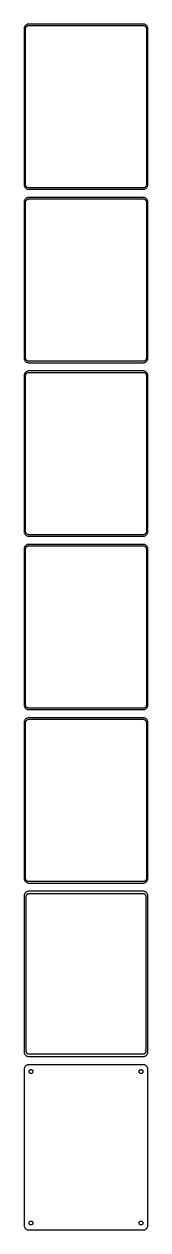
# Model space of a CAD drawing. Header units: metres. Extents: x -68 to 68, y 2745 to 5571.
# Drawn here: x -68 to 68, y 2745 to 4059 of the extents above; entities that cross this region are included whole.
import ezdxf

# ---------------------------------------------------------------- set-up
doc = ezdxf.new("R2010")
doc.units = ezdxf.units.M

msp = doc.modelspace()

# ---------------------------------------------------------------- linework, layer by layer
for p, q in [((-67.4606, 4054.63), (-67.5, 4054)), ((-67.5, 4054), (-67.5, 3884)), ((-67.3429, 4055.24), (-67.4606, 4054.63)), ((-67.1489, 4055.84), (-67.3429, 4055.24)), ((-66.8815, 4056.41), (-67.1489, 4055.84)), ((-66.5451, 4056.94), (-66.8815, 4056.41)), ((-66.1448, 4057.42), (-66.5451, 4056.94)), ((-65.6871, 4057.85), (-66.1448, 4057.42)), ((-66, 4053.5), (-65.9685, 4054)), ((-66, 3884.5), (-66, 4053.5)), ((-65.9685, 4054), (-65.8743, 4054.49)), ((-65.8743, 4054.49), (-65.7191, 4054.97)), ((-65.7191, 4054.97), (-65.5052, 4055.43)), ((-65.1791, 4058.22), (-65.6871, 4057.85)), ((-65.5052, 4055.43), (-65.2361, 4055.85)), ((-65.2361, 4055.85), (-64.9159, 4056.24)), ((-64.6289, 4058.52), (-65.1791, 4058.22)), ((-64.9159, 4056.24), (-64.5497, 4056.58)), ((-64.0451, 4058.76), (-64.6289, 4058.52)), ((-64.5497, 4056.58), (-64.1433, 4056.88)), ((-64.1433, 4056.88), (-63.7031, 4057.12)), ((-63.4369, 4058.91), (-64.0451, 4058.76)), ((-63.7031, 4057.12), (-63.2361, 4057.3)), ((-62.8139, 4058.99), (-63.4369, 4058.91)), ((-63.2361, 4057.3), (-62.7495, 4057.43)), ((62.8139, 4058.99), (-62.8139, 4058.99)), ((-62.7495, 4057.43), (-62.2512, 4057.49)), ((-62.2512, 4057.49), (62.2512, 4057.49)), ((62.2512, 4057.49), (62.7495, 4057.43)), ((62.7495, 4057.43), (63.2361, 4057.3)), ((63.4369, 4058.91), (62.8139, 4058.99)), ((63.2361, 4057.3), (63.7031, 4057.12)), ((64.0451, 4058.76), (63.4369, 4058.91)), ((63.7031, 4057.12), (64.1433, 4056.88)), ((64.6289, 4058.52), (64.0451, 4058.76)), ((64.1433, 4056.88), (64.5497, 4056.58)), ((64.5497, 4056.58), (64.9159, 4056.24)), ((65.1791, 4058.22), (64.6289, 4058.52)), ((64.9159, 4056.24), (65.2361, 4055.85)), ((65.6871, 4057.85), (65.1791, 4058.22)), ((65.2361, 4055.85), (65.5052, 4055.43)), ((65.5052, 4055.43), (65.7191, 4054.97)), ((66.1448, 4057.42), (65.6871, 4057.85)), ((65.7191, 4054.97), (65.8743, 4054.49)), ((65.8743, 4054.49), (65.9685, 4054)), ((65.9685, 4054), (66, 4053.5)), ((66, 4053.5), (66, 3884.5)), ((66.5451, 4056.94), (66.1448, 4057.42)), ((66.8815, 4056.41), (66.5451, 4056.94)), ((67.1489, 4055.84), (66.8815, 4056.41)), ((67.3429, 4055.24), (67.1489, 4055.84)), ((67.4606, 4054.63), (67.3429, 4055.24)), ((67.5, 4054), (67.4606, 4054.63)), ((67.5, 3884), (67.5, 4054)), ((-67.5, 3884), (-67.4606, 3883.37)), ((-67.4606, 3883.37), (-67.3429, 3882.76)), ((-67.3429, 3882.76), (-67.1489, 3882.16)), ((-67.1489, 3882.16), (-66.8815, 3881.59)), ((-66.8815, 3881.59), (-66.5451, 3881.06)), ((-66.5451, 3881.06), (-66.1448, 3880.58)), ((-66.1448, 3880.58), (-65.6871, 3880.15)), ((-65.9685, 3884), (-66, 3884.5)), ((-65.8743, 3883.51), (-65.9685, 3884)), ((-65.7191, 3883.03), (-65.8743, 3883.51)), ((-65.5052, 3882.57), (-65.7191, 3883.03)), ((-65.6871, 3880.15), (-65.1791, 3879.78)), ((-65.2361, 3882.15), (-65.5052, 3882.57)), ((-64.9159, 3881.76), (-65.2361, 3882.15)), ((-65.1791, 3879.78), (-64.6289, 3879.48)), ((-64.5497, 3881.42), (-64.9159, 3881.76)), ((-64.6289, 3879.48), (-64.0451, 3879.24)), ((-64.1433, 3881.12), (-64.5497, 3881.42)), ((-63.7031, 3880.88), (-64.1433, 3881.12)), ((-64.0451, 3879.24), (-63.4369, 3879.09)), ((-63.2361, 3880.7), (-63.7031, 3880.88)), ((-63.4369, 3879.09), (-62.8139, 3879.01)), ((-62.7495, 3880.57), (-63.2361, 3880.7)), ((-62.8139, 3879.01), (62.8139, 3879.01)), ((-62.2512, 3880.51), (-62.7495, 3880.57)), ((62.2512, 3880.51), (-62.2512, 3880.51)), ((62.7495, 3880.57), (62.2512, 3880.51)), ((63.2361, 3880.7), (62.7495, 3880.57)), ((62.8139, 3879.01), (63.4369, 3879.09)), ((63.7031, 3880.88), (63.2361, 3880.7)), ((63.4369, 3879.09), (64.0451, 3879.24)), ((64.1433, 3881.12), (63.7031, 3880.88)), ((64.0451, 3879.24), (64.6289, 3879.48)), ((64.5497, 3881.42), (64.1433, 3881.12)), ((64.9159, 3881.76), (64.5497, 3881.42)), ((64.6289, 3879.48), (65.1791, 3879.78)), ((65.2361, 3882.15), (64.9159, 3881.76)), ((65.1791, 3879.78), (65.6871, 3880.15)), ((65.5052, 3882.57), (65.2361, 3882.15)), ((65.7191, 3883.03), (65.5052, 3882.57)), ((65.6871, 3880.15), (66.1448, 3880.58)), ((65.8743, 3883.51), (65.7191, 3883.03)), ((65.9685, 3884), (65.8743, 3883.51)), ((66, 3884.5), (65.9685, 3884)), ((66.1448, 3880.58), (66.5451, 3881.06)), ((66.5451, 3881.06), (66.8815, 3881.59)), ((66.8815, 3881.59), (67.1489, 3882.16)), ((67.1489, 3882.16), (67.3429, 3882.76)), ((67.3429, 3882.76), (67.4606, 3883.37)), ((67.4606, 3883.37), (67.5, 3884)), ((-67.4606, 3865.63), (-67.5, 3865)), ((-67.5, 3865), (-67.5, 3695)), ((-67.3429, 3866.24), (-67.4606, 3865.63)), ((-67.1489, 3866.84), (-67.3429, 3866.24)), ((-66.8815, 3867.41), (-67.1489, 3866.84)), ((-66.5451, 3867.94), (-66.8815, 3867.41)), ((-66.1448, 3868.42), (-66.5451, 3867.94)), ((-65.6871, 3868.85), (-66.1448, 3868.42)), ((-66, 3864.5), (-65.9685, 3865)), ((-66, 3695.5), (-66, 3864.5)), ((-65.9685, 3865), (-65.8743, 3865.49)), ((-65.8743, 3865.49), (-65.7191, 3865.97)), ((-65.7191, 3865.97), (-65.5052, 3866.43)), ((-65.1791, 3869.22), (-65.6871, 3868.85)), ((-65.5052, 3866.43), (-65.2361, 3866.85)), ((-65.2361, 3866.85), (-64.9159, 3867.24)), ((-64.6289, 3869.52), (-65.1791, 3869.22)), ((-64.9159, 3867.24), (-64.5497, 3867.58)), ((-64.0451, 3869.76), (-64.6289, 3869.52)), ((-64.5497, 3867.58), (-64.1433, 3867.88)), ((-64.1433, 3867.88), (-63.7031, 3868.12)), ((-63.4369, 3869.91), (-64.0451, 3869.76)), ((-63.7031, 3868.12), (-63.2361, 3868.3)), ((-62.8139, 3869.99), (-63.4369, 3869.91)), ((-63.2361, 3868.3), (-62.7495, 3868.43)), ((62.8139, 3869.99), (-62.8139, 3869.99)), ((-62.7495, 3868.43), (-62.2512, 3868.49)), ((-62.2512, 3868.49), (62.2512, 3868.49)), ((62.2512, 3868.49), (62.7495, 3868.43)), ((62.7495, 3868.43), (63.2361, 3868.3)), ((63.4369, 3869.91), (62.8139, 3869.99)), ((63.2361, 3868.3), (63.7031, 3868.12)), ((64.0451, 3869.76), (63.4369, 3869.91)), ((63.7031, 3868.12), (64.1433, 3867.88)), ((64.6289, 3869.52), (64.0451, 3869.76)), ((64.1433, 3867.88), (64.5497, 3867.58)), ((64.5497, 3867.58), (64.9159, 3867.24)), ((65.1791, 3869.22), (64.6289, 3869.52)), ((64.9159, 3867.24), (65.2361, 3866.85)), ((65.6871, 3868.85), (65.1791, 3869.22)), ((65.2361, 3866.85), (65.5052, 3866.43)), ((65.5052, 3866.43), (65.7191, 3865.97)), ((66.1448, 3868.42), (65.6871, 3868.85)), ((65.7191, 3865.97), (65.8743, 3865.49)), ((65.8743, 3865.49), (65.9685, 3865)), ((65.9685, 3865), (66, 3864.5)), ((66, 3864.5), (66, 3695.5)), ((66.5451, 3867.94), (66.1448, 3868.42)), ((66.8815, 3867.41), (66.5451, 3867.94)), ((67.1489, 3866.84), (66.8815, 3867.41)), ((67.3429, 3866.24), (67.1489, 3866.84)), ((67.4606, 3865.63), (67.3429, 3866.24)), ((67.5, 3865), (67.4606, 3865.63)), ((67.5, 3695), (67.5, 3865)), ((-67.5, 3695), (-67.4606, 3694.37)), ((-67.4606, 3694.37), (-67.3429, 3693.76)), ((-67.3429, 3693.76), (-67.1489, 3693.16)), ((-67.1489, 3693.16), (-66.8815, 3692.59)), ((-66.8815, 3692.59), (-66.5451, 3692.06)), ((-65.9685, 3695), (-66, 3695.5)), ((-65.8743, 3694.51), (-65.9685, 3695)), ((-65.7191, 3694.03), (-65.8743, 3694.51)), ((-65.5052, 3693.57), (-65.7191, 3694.03)), ((-65.2361, 3693.15), (-65.5052, 3693.57)), ((-64.9159, 3692.76), (-65.2361, 3693.15)), ((-64.5497, 3692.42), (-64.9159, 3692.76)), ((-64.1433, 3692.12), (-64.5497, 3692.42)), ((64.5497, 3692.42), (64.1433, 3692.12)), ((64.9159, 3692.76), (64.5497, 3692.42)), ((65.2361, 3693.15), (64.9159, 3692.76)), ((65.5052, 3693.57), (65.2361, 3693.15)), ((65.7191, 3694.03), (65.5052, 3693.57)), ((65.8743, 3694.51), (65.7191, 3694.03)), ((65.9685, 3695), (65.8743, 3694.51)), ((66, 3695.5), (65.9685, 3695)), ((66.5451, 3692.06), (66.8815, 3692.59)), ((66.8815, 3692.59), (67.1489, 3693.16)), ((67.1489, 3693.16), (67.3429, 3693.76)), ((67.3429, 3693.76), (67.4606, 3694.37)), ((67.4606, 3694.37), (67.5, 3695)), ((-66.5451, 3692.06), (-66.1448, 3691.58)), ((-66.1448, 3679.42), (-66.5451, 3678.94)), ((-66.1448, 3691.58), (-65.6871, 3691.15)), ((-65.6871, 3679.85), (-66.1448, 3679.42)), ((-65.6871, 3691.15), (-65.1791, 3690.78)), ((-65.1791, 3680.22), (-65.6871, 3679.85)), ((-65.1791, 3690.78), (-64.6289, 3690.48)), ((-64.6289, 3680.52), (-65.1791, 3680.22)), ((-64.6289, 3690.48), (-64.0451, 3690.24)), ((-64.0451, 3680.76), (-64.6289, 3680.52)), ((-63.7031, 3691.88), (-64.1433, 3692.12)), ((-64.0451, 3690.24), (-63.4369, 3690.09)), ((-63.4369, 3680.91), (-64.0451, 3680.76)), ((-63.2361, 3691.7), (-63.7031, 3691.88)), ((-63.7031, 3679.12), (-63.2361, 3679.3)), ((-63.4369, 3690.09), (-62.8139, 3690.01)), ((-62.8139, 3680.99), (-63.4369, 3680.91)), ((-62.7495, 3691.57), (-63.2361, 3691.7)), ((-63.2361, 3679.3), (-62.7495, 3679.43)), ((-62.8139, 3690.01), (62.8139, 3690.01)), ((62.8139, 3680.99), (-62.8139, 3680.99)), ((-62.2512, 3691.51), (-62.7495, 3691.57)), ((-62.7495, 3679.43), (-62.2512, 3679.49)), ((62.2512, 3691.51), (-62.2512, 3691.51)), ((-62.2512, 3679.49), (62.2512, 3679.49)), ((62.7495, 3691.57), (62.2512, 3691.51)), ((62.2512, 3679.49), (62.7495, 3679.43)), ((63.2361, 3691.7), (62.7495, 3691.57)), ((62.7495, 3679.43), (63.2361, 3679.3)), ((62.8139, 3690.01), (63.4369, 3690.09)), ((63.4369, 3680.91), (62.8139, 3680.99)), ((63.7031, 3691.88), (63.2361, 3691.7)), ((63.2361, 3679.3), (63.7031, 3679.12)), ((63.4369, 3690.09), (64.0451, 3690.24)), ((64.0451, 3680.76), (63.4369, 3680.91)), ((64.1433, 3692.12), (63.7031, 3691.88)), ((64.0451, 3690.24), (64.6289, 3690.48)), ((64.6289, 3680.52), (64.0451, 3680.76)), ((64.6289, 3690.48), (65.1791, 3690.78)), ((65.1791, 3680.22), (64.6289, 3680.52)), ((65.1791, 3690.78), (65.6871, 3691.15)), ((65.6871, 3679.85), (65.1791, 3680.22)), ((65.6871, 3691.15), (66.1448, 3691.58)), ((66.1448, 3679.42), (65.6871, 3679.85)), ((66.1448, 3691.58), (66.5451, 3692.06)), ((66.5451, 3678.94), (66.1448, 3679.42)), ((-67.4606, 3676.63), (-67.5, 3676)), ((-67.5, 3676), (-67.5, 3506)), ((-67.3429, 3677.24), (-67.4606, 3676.63)), ((-67.1489, 3677.84), (-67.3429, 3677.24)), ((-66.8815, 3678.41), (-67.1489, 3677.84)), ((-66.5451, 3678.94), (-66.8815, 3678.41)), ((-66, 3675.5), (-65.9685, 3676)), ((-66, 3506.5), (-66, 3675.5)), ((-65.9685, 3676), (-65.8743, 3676.49)), ((-65.8743, 3676.49), (-65.7191, 3676.97)), ((-65.7191, 3676.97), (-65.5052, 3677.43)), ((-65.5052, 3677.43), (-65.2361, 3677.85)), ((-65.2361, 3677.85), (-64.9159, 3678.24)), ((-64.9159, 3678.24), (-64.5497, 3678.58)), ((-64.5497, 3678.58), (-64.1433, 3678.88)), ((-64.1433, 3678.88), (-63.7031, 3679.12)), ((63.7031, 3679.12), (64.1433, 3678.88)), ((64.1433, 3678.88), (64.5497, 3678.58)), ((64.5497, 3678.58), (64.9159, 3678.24)), ((64.9159, 3678.24), (65.2361, 3677.85)), ((65.2361, 3677.85), (65.5052, 3677.43)), ((65.5052, 3677.43), (65.7191, 3676.97)), ((65.7191, 3676.97), (65.8743, 3676.49)), ((65.8743, 3676.49), (65.9685, 3676)), ((65.9685, 3676), (66, 3675.5)), ((66, 3675.5), (66, 3506.5)), ((66.8815, 3678.41), (66.5451, 3678.94)), ((67.1489, 3677.84), (66.8815, 3678.41)), ((67.3429, 3677.24), (67.1489, 3677.84)), ((67.4606, 3676.63), (67.3429, 3677.24)), ((67.5, 3676), (67.4606, 3676.63)), ((67.5, 3506), (67.5, 3676)), ((-67.5, 3506), (-67.4606, 3505.37)), ((-67.4606, 3505.37), (-67.3429, 3504.76)), ((-67.3429, 3504.76), (-67.1489, 3504.16)), ((-67.1489, 3504.16), (-66.8815, 3503.59)), ((-66.8815, 3503.59), (-66.5451, 3503.06)), ((-66.5451, 3503.06), (-66.1448, 3502.58)), ((-66.1448, 3502.58), (-65.6871, 3502.15)), ((-65.9685, 3506), (-66, 3506.5)), ((-65.8743, 3505.51), (-65.9685, 3506)), ((-65.7191, 3505.03), (-65.8743, 3505.51)), ((-65.5052, 3504.57), (-65.7191, 3505.03)), ((-65.6871, 3502.15), (-65.1791, 3501.78)), ((-65.2361, 3504.15), (-65.5052, 3504.57)), ((-64.9159, 3503.76), (-65.2361, 3504.15)), ((-65.1791, 3501.78), (-64.6289, 3501.48)), ((-64.5497, 3503.42), (-64.9159, 3503.76)), ((-64.6289, 3501.48), (-64.0451, 3501.24)), ((-64.1433, 3503.12), (-64.5497, 3503.42)), ((-63.7031, 3502.88), (-64.1433, 3503.12)), ((-64.0451, 3501.24), (-63.4369, 3501.09)), ((-63.2361, 3502.7), (-63.7031, 3502.88)), ((-63.4369, 3501.09), (-62.8139, 3501.01)), ((-62.7495, 3502.57), (-63.2361, 3502.7)), ((-62.8139, 3501.01), (62.8139, 3501.01)), ((-62.2512, 3502.51), (-62.7495, 3502.57)), ((62.2512, 3502.51), (-62.2512, 3502.51)), ((62.7495, 3502.57), (62.2512, 3502.51)), ((63.2361, 3502.7), (62.7495, 3502.57)), ((62.8139, 3501.01), (63.4369, 3501.09)), ((63.7031, 3502.88), (63.2361, 3502.7)), ((63.4369, 3501.09), (64.0451, 3501.24)), ((64.1433, 3503.12), (63.7031, 3502.88)), ((64.0451, 3501.24), (64.6289, 3501.48)), ((64.5497, 3503.42), (64.1433, 3503.12)), ((64.9159, 3503.76), (64.5497, 3503.42)), ((64.6289, 3501.48), (65.1791, 3501.78)), ((65.2361, 3504.15), (64.9159, 3503.76)), ((65.1791, 3501.78), (65.6871, 3502.15)), ((65.5052, 3504.57), (65.2361, 3504.15)), ((65.7191, 3505.03), (65.5052, 3504.57)), ((65.6871, 3502.15), (66.1448, 3502.58)), ((65.8743, 3505.51), (65.7191, 3505.03)), ((65.9685, 3506), (65.8743, 3505.51)), ((66, 3506.5), (65.9685, 3506)), ((66.1448, 3502.58), (66.5451, 3503.06)), ((66.5451, 3503.06), (66.8815, 3503.59)), ((66.8815, 3503.59), (67.1489, 3504.16)), ((67.1489, 3504.16), (67.3429, 3504.76)), ((67.3429, 3504.76), (67.4606, 3505.37)), ((67.4606, 3505.37), (67.5, 3506)), ((-67.4606, 3487.63), (-67.5, 3487)), ((-67.5, 3487), (-67.5, 3317)), ((-67.3429, 3488.24), (-67.4606, 3487.63)), ((-67.1489, 3488.84), (-67.3429, 3488.24)), ((-66.8815, 3489.41), (-67.1489, 3488.84)), ((-66.5451, 3489.94), (-66.8815, 3489.41)), ((-66.1448, 3490.42), (-66.5451, 3489.94)), ((-65.6871, 3490.85), (-66.1448, 3490.42)), ((-66, 3486.5), (-65.9685, 3487)), ((-66, 3317.5), (-66, 3486.5)), ((-65.9685, 3487), (-65.8743, 3487.49)), ((-65.8743, 3487.49), (-65.7191, 3487.97)), ((-65.7191, 3487.97), (-65.5052, 3488.43)), ((-65.1791, 3491.22), (-65.6871, 3490.85)), ((-65.5052, 3488.43), (-65.2361, 3488.85)), ((-65.2361, 3488.85), (-64.9159, 3489.24)), ((-64.6289, 3491.52), (-65.1791, 3491.22)), ((-64.9159, 3489.24), (-64.5497, 3489.58)), ((-64.0451, 3491.76), (-64.6289, 3491.52)), ((-64.5497, 3489.58), (-64.1433, 3489.88)), ((-64.1433, 3489.88), (-63.7031, 3490.12)), ((-63.4369, 3491.91), (-64.0451, 3491.76)), ((-63.7031, 3490.12), (-63.2361, 3490.3)), ((-62.8139, 3491.99), (-63.4369, 3491.91)), ((-63.2361, 3490.3), (-62.7495, 3490.43)), ((62.8139, 3491.99), (-62.8139, 3491.99)), ((-62.7495, 3490.43), (-62.2512, 3490.49)), ((-62.2512, 3490.49), (62.2512, 3490.49)), ((62.2512, 3490.49), (62.7495, 3490.43)), ((62.7495, 3490.43), (63.2361, 3490.3)), ((63.4369, 3491.91), (62.8139, 3491.99)), ((63.2361, 3490.3), (63.7031, 3490.12)), ((64.0451, 3491.76), (63.4369, 3491.91)), ((63.7031, 3490.12), (64.1433, 3489.88)), ((64.6289, 3491.52), (64.0451, 3491.76)), ((64.1433, 3489.88), (64.5497, 3489.58)), ((64.5497, 3489.58), (64.9159, 3489.24)), ((65.1791, 3491.22), (64.6289, 3491.52)), ((64.9159, 3489.24), (65.2361, 3488.85)), ((65.6871, 3490.85), (65.1791, 3491.22)), ((65.2361, 3488.85), (65.5052, 3488.43)), ((65.5052, 3488.43), (65.7191, 3487.97)), ((66.1448, 3490.42), (65.6871, 3490.85)), ((65.7191, 3487.97), (65.8743, 3487.49)), ((65.8743, 3487.49), (65.9685, 3487)), ((65.9685, 3487), (66, 3486.5)), ((66, 3486.5), (66, 3317.5)), ((66.5451, 3489.94), (66.1448, 3490.42)), ((66.8815, 3489.41), (66.5451, 3489.94)), ((67.1489, 3488.84), (66.8815, 3489.41)), ((67.3429, 3488.24), (67.1489, 3488.84)), ((67.4606, 3487.63), (67.3429, 3488.24)), ((67.5, 3487), (67.4606, 3487.63)), ((67.5, 3317), (67.5, 3487)), ((-67.5, 3317), (-67.4606, 3316.37)), ((-67.4606, 3316.37), (-67.3429, 3315.76)), ((-67.3429, 3315.76), (-67.1489, 3315.16)), ((-67.1489, 3315.16), (-66.8815, 3314.59)), ((-66.8815, 3314.59), (-66.5451, 3314.06)), ((-66.5451, 3314.06), (-66.1448, 3313.58)), ((-66.1448, 3313.58), (-65.6871, 3313.15)), ((-65.9685, 3317), (-66, 3317.5)), ((-65.8743, 3316.51), (-65.9685, 3317)), ((-65.7191, 3316.03), (-65.8743, 3316.51)), ((-65.5052, 3315.57), (-65.7191, 3316.03)), ((-65.6871, 3313.15), (-65.1791, 3312.78)), ((-65.2361, 3315.15), (-65.5052, 3315.57)), ((-64.9159, 3314.76), (-65.2361, 3315.15)), ((-65.1791, 3312.78), (-64.6289, 3312.48)), ((-64.5497, 3314.42), (-64.9159, 3314.76)), ((-64.6289, 3312.48), (-64.0451, 3312.24)), ((-64.1433, 3314.12), (-64.5497, 3314.42)), ((-63.7031, 3313.88), (-64.1433, 3314.12)), ((-64.0451, 3312.24), (-63.4369, 3312.09)), ((-63.2361, 3313.7), (-63.7031, 3313.88)), ((-63.4369, 3312.09), (-62.8139, 3312.01)), ((-62.7495, 3313.57), (-63.2361, 3313.7)), ((-62.8139, 3312.01), (62.8139, 3312.01)), ((-62.2512, 3313.51), (-62.7495, 3313.57)), ((62.2512, 3313.51), (-62.2512, 3313.51)), ((62.7495, 3313.57), (62.2512, 3313.51)), ((63.2361, 3313.7), (62.7495, 3313.57)), ((62.8139, 3312.01), (63.4369, 3312.09)), ((63.7031, 3313.88), (63.2361, 3313.7)), ((63.4369, 3312.09), (64.0451, 3312.24)), ((64.1433, 3314.12), (63.7031, 3313.88)), ((64.0451, 3312.24), (64.6289, 3312.48)), ((64.5497, 3314.42), (64.1433, 3314.12)), ((64.9159, 3314.76), (64.5497, 3314.42)), ((64.6289, 3312.48), (65.1791, 3312.78)), ((65.2361, 3315.15), (64.9159, 3314.76)), ((65.1791, 3312.78), (65.6871, 3313.15)), ((65.5052, 3315.57), (65.2361, 3315.15)), ((65.7191, 3316.03), (65.5052, 3315.57)), ((65.6871, 3313.15), (66.1448, 3313.58)), ((65.8743, 3316.51), (65.7191, 3316.03)), ((65.9685, 3317), (65.8743, 3316.51)), ((66, 3317.5), (65.9685, 3317)), ((66.1448, 3313.58), (66.5451, 3314.06)), ((66.5451, 3314.06), (66.8815, 3314.59)), ((66.8815, 3314.59), (67.1489, 3315.16)), ((67.1489, 3315.16), (67.3429, 3315.76)), ((67.3429, 3315.76), (67.4606, 3316.37)), ((67.4606, 3316.37), (67.5, 3317)), ((-67.4606, 3298.63), (-67.5, 3298)), ((-67.3429, 3299.24), (-67.4606, 3298.63)), ((-67.1489, 3299.84), (-67.3429, 3299.24)), ((-66.8815, 3300.41), (-67.1489, 3299.84)), ((-66.5451, 3300.94), (-66.8815, 3300.41)), ((-66.1448, 3301.42), (-66.5451, 3300.94)), ((-65.6871, 3301.85), (-66.1448, 3301.42)), ((-65.9685, 3298), (-65.8743, 3298.49)), ((-65.8743, 3298.49), (-65.7191, 3298.97)), ((-65.7191, 3298.97), (-65.5052, 3299.43)), ((-65.1791, 3302.22), (-65.6871, 3301.85)), ((-65.5052, 3299.43), (-65.2361, 3299.85)), ((-65.2361, 3299.85), (-64.9159, 3300.24)), ((-64.6289, 3302.52), (-65.1791, 3302.22)), ((-64.9159, 3300.24), (-64.5497, 3300.58)), ((-64.0451, 3302.76), (-64.6289, 3302.52)), ((-64.5497, 3300.58), (-64.1433, 3300.88)), ((-64.1433, 3300.88), (-63.7031, 3301.12)), ((-63.4369, 3302.91), (-64.0451, 3302.76)), ((-63.7031, 3301.12), (-63.2361, 3301.3)), ((-62.8139, 3302.99), (-63.4369, 3302.91)), ((-63.2361, 3301.3), (-62.7495, 3301.43)), ((62.8139, 3302.99), (-62.8139, 3302.99)), ((-62.7495, 3301.43), (-62.2512, 3301.49)), ((-62.2512, 3301.49), (62.2512, 3301.49)), ((62.2512, 3301.49), (62.7495, 3301.43)), ((62.7495, 3301.43), (63.2361, 3301.3)), ((63.4369, 3302.91), (62.8139, 3302.99)), ((63.2361, 3301.3), (63.7031, 3301.12)), ((64.0451, 3302.76), (63.4369, 3302.91)), ((63.7031, 3301.12), (64.1433, 3300.88)), ((64.6289, 3302.52), (64.0451, 3302.76)), ((64.1433, 3300.88), (64.5497, 3300.58)), ((64.5497, 3300.58), (64.9159, 3300.24)), ((65.1791, 3302.22), (64.6289, 3302.52)), ((64.9159, 3300.24), (65.2361, 3299.85)), ((65.6871, 3301.85), (65.1791, 3302.22)), ((65.2361, 3299.85), (65.5052, 3299.43)), ((65.5052, 3299.43), (65.7191, 3298.97)), ((66.1448, 3301.42), (65.6871, 3301.85)), ((65.7191, 3298.97), (65.8743, 3298.49)), ((65.8743, 3298.49), (65.9685, 3298)), ((66.5451, 3300.94), (66.1448, 3301.42)), ((66.8815, 3300.41), (66.5451, 3300.94)), ((67.1489, 3299.84), (66.8815, 3300.41)), ((67.3429, 3299.24), (67.1489, 3299.84)), ((67.4606, 3298.63), (67.3429, 3299.24)), ((67.5, 3298), (67.4606, 3298.63)), ((-67.5, 3298), (-67.5, 3128)), ((-66, 3297.5), (-65.9685, 3298)), ((-66, 3128.5), (-66, 3297.5)), ((65.9685, 3298), (66, 3297.5)), ((66, 3297.5), (66, 3128.5)), ((67.5, 3128), (67.5, 3298)), ((-67.5, 3128), (-67.4606, 3127.37)), ((-67.4606, 3127.37), (-67.3429, 3126.76)), ((-65.9685, 3128), (-66, 3128.5)), ((-65.8743, 3127.51), (-65.9685, 3128)), ((-65.7191, 3127.03), (-65.8743, 3127.51)), ((65.8743, 3127.51), (65.7191, 3127.03)), ((65.9685, 3128), (65.8743, 3127.51)), ((66, 3128.5), (65.9685, 3128)), ((67.3429, 3126.76), (67.4606, 3127.37)), ((67.4606, 3127.37), (67.5, 3128)), ((-67.3429, 3126.76), (-67.1489, 3126.16)), ((-67.1489, 3126.16), (-66.8815, 3125.59)), ((-66.8815, 3125.59), (-66.5451, 3125.06)), ((-66.5451, 3125.06), (-66.1448, 3124.58)), ((-66.1448, 3124.58), (-65.6871, 3124.15)), ((-65.5052, 3126.57), (-65.7191, 3127.03)), ((-65.6871, 3124.15), (-65.1791, 3123.78)), ((-65.2361, 3126.15), (-65.5052, 3126.57)), ((-64.9159, 3125.76), (-65.2361, 3126.15)), ((-65.1791, 3123.78), (-64.6289, 3123.48)), ((-64.5497, 3125.42), (-64.9159, 3125.76)), ((-64.6289, 3123.48), (-64.0451, 3123.24)), ((-64.1433, 3125.12), (-64.5497, 3125.42)), ((-63.7031, 3124.88), (-64.1433, 3125.12)), ((-64.0451, 3123.24), (-63.4369, 3123.09)), ((-63.2361, 3124.7), (-63.7031, 3124.88)), ((-63.4369, 3123.09), (-62.8139, 3123.01)), ((-62.7495, 3124.57), (-63.2361, 3124.7)), ((-62.8139, 3123.01), (62.8139, 3123.01)), ((-62.2512, 3124.51), (-62.7495, 3124.57)), ((62.2512, 3124.51), (-62.2512, 3124.51)), ((62.7495, 3124.57), (62.2512, 3124.51)), ((63.2361, 3124.7), (62.7495, 3124.57)), ((62.8139, 3123.01), (63.4369, 3123.09)), ((63.7031, 3124.88), (63.2361, 3124.7)), ((63.4369, 3123.09), (64.0451, 3123.24)), ((64.1433, 3125.12), (63.7031, 3124.88)), ((64.0451, 3123.24), (64.6289, 3123.48)), ((64.5497, 3125.42), (64.1433, 3125.12)), ((64.9159, 3125.76), (64.5497, 3125.42)), ((64.6289, 3123.48), (65.1791, 3123.78)), ((65.2361, 3126.15), (64.9159, 3125.76)), ((65.1791, 3123.78), (65.6871, 3124.15)), ((65.5052, 3126.57), (65.2361, 3126.15)), ((65.7191, 3127.03), (65.5052, 3126.57)), ((65.6871, 3124.15), (66.1448, 3124.58)), ((66.1448, 3124.58), (66.5451, 3125.06)), ((66.5451, 3125.06), (66.8815, 3125.59)), ((66.8815, 3125.59), (67.1489, 3126.16)), ((67.1489, 3126.16), (67.3429, 3126.76)), ((-67.4606, 3109.63), (-67.5, 3109)), ((-67.5, 3109), (-67.5, 2939)), ((-67.3429, 3110.24), (-67.4606, 3109.63)), ((-67.1489, 3110.84), (-67.3429, 3110.24)), ((-66.8815, 3111.41), (-67.1489, 3110.84)), ((-66.5451, 3111.94), (-66.8815, 3111.41)), ((-66.1448, 3112.42), (-66.5451, 3111.94)), ((-65.6871, 3112.85), (-66.1448, 3112.42)), ((-65.1791, 3113.22), (-65.6871, 3112.85)), ((-64.6289, 3113.52), (-65.1791, 3113.22)), ((-65.1129, 3108.5), (-65.0884, 3108.89)), ((-65.1129, 2939.5), (-65.1129, 3108.5)), ((-65.0884, 3108.89), (-65.0151, 3109.27)), ((-65.0151, 3109.27), (-64.8943, 3109.65)), ((-64.8943, 3109.65), (-64.7279, 3110)), ((-64.7279, 3110), (-64.5184, 3110.33)), ((-64.0451, 3113.76), (-64.6289, 3113.52)), ((-64.5184, 3110.33), (-64.2692, 3110.63)), ((-64.2692, 3110.63), (-63.9842, 3110.9)), ((-63.4369, 3113.91), (-64.0451, 3113.76)), ((-63.9842, 3110.9), (-63.668, 3111.13)), ((-63.668, 3111.13), (-63.3254, 3111.32)), ((-62.8139, 3113.99), (-63.4369, 3113.91)), ((-63.3254, 3111.32), (-62.9619, 3111.46)), ((-62.9619, 3111.46), (-62.5833, 3111.56)), ((62.8139, 3113.99), (-62.8139, 3113.99)), ((-62.5833, 3111.56), (-62.1954, 3111.61)), ((-62.1954, 3111.61), (62.1954, 3111.61)), ((62.1954, 3111.61), (62.5833, 3111.56)), ((62.5833, 3111.56), (62.9619, 3111.46)), ((63.4369, 3113.91), (62.8139, 3113.99)), ((62.9619, 3111.46), (63.3254, 3111.32)), ((63.3254, 3111.32), (63.668, 3111.13)), ((64.0451, 3113.76), (63.4369, 3113.91)), ((63.668, 3111.13), (63.9842, 3110.9)), ((63.9842, 3110.9), (64.2692, 3110.63)), ((64.6289, 3113.52), (64.0451, 3113.76)), ((64.2692, 3110.63), (64.5184, 3110.33)), ((64.5184, 3110.33), (64.7279, 3110)), ((65.1791, 3113.22), (64.6289, 3113.52)), ((64.7279, 3110), (64.8943, 3109.65)), ((64.8943, 3109.65), (65.0151, 3109.27)), ((65.0151, 3109.27), (65.0884, 3108.89)), ((65.0884, 3108.89), (65.1129, 3108.5)), ((65.1129, 3108.5), (65.1129, 2939.5)), ((65.6871, 3112.85), (65.1791, 3113.22)), ((66.1448, 3112.42), (65.6871, 3112.85)), ((66.5451, 3111.94), (66.1448, 3112.42)), ((66.8815, 3111.41), (66.5451, 3111.94)), ((67.1489, 3110.84), (66.8815, 3111.41)), ((67.3429, 3110.24), (67.1489, 3110.84)), ((67.4606, 3109.63), (67.3429, 3110.24)), ((67.5, 3109), (67.4606, 3109.63)), ((67.5, 2939), (67.5, 3109)), ((-67.5, 2939), (-67.4606, 2938.37)), ((-67.4606, 2938.37), (-67.3429, 2937.76)), ((-67.3429, 2937.76), (-67.1489, 2937.16)), ((-67.1489, 2937.16), (-66.8815, 2936.59)), ((-66.8815, 2936.59), (-66.5451, 2936.06)), ((-66.5451, 2936.06), (-66.1448, 2935.58)), ((-66.1448, 2935.58), (-65.6871, 2935.15)), ((-65.6871, 2935.15), (-65.1791, 2934.78)), ((-65.1791, 2934.78), (-64.6289, 2934.48)), ((-65.0884, 2939.11), (-65.1129, 2939.5)), ((-65.0151, 2938.73), (-65.0884, 2939.11)), ((-64.8943, 2938.35), (-65.0151, 2938.73)), ((-64.7279, 2938), (-64.8943, 2938.35)), ((-64.5184, 2937.67), (-64.7279, 2938)), ((-64.6289, 2934.48), (-64.0451, 2934.24)), ((-64.2692, 2937.37), (-64.5184, 2937.67)), ((-63.9842, 2937.1), (-64.2692, 2937.37)), ((-64.0451, 2934.24), (-63.4369, 2934.09)), ((-63.668, 2936.87), (-63.9842, 2937.1)), ((-63.3254, 2936.68), (-63.668, 2936.87)), ((-63.4369, 2934.09), (-62.8139, 2934.01)), ((-62.9619, 2936.54), (-63.3254, 2936.68)), ((-62.5833, 2936.44), (-62.9619, 2936.54)), ((-62.8139, 2934.01), (62.8139, 2934.01)), ((-62.1954, 2936.39), (-62.5833, 2936.44)), ((62.1954, 2936.39), (-62.1954, 2936.39)), ((62.5833, 2936.44), (62.1954, 2936.39)), ((62.9619, 2936.54), (62.5833, 2936.44)), ((62.8139, 2934.01), (63.4369, 2934.09)), ((63.3254, 2936.68), (62.9619, 2936.54)), ((63.668, 2936.87), (63.3254, 2936.68)), ((63.4369, 2934.09), (64.0451, 2934.24)), ((63.9842, 2937.1), (63.668, 2936.87)), ((64.2692, 2937.37), (63.9842, 2937.1)), ((64.0451, 2934.24), (64.6289, 2934.48)), ((64.5184, 2937.67), (64.2692, 2937.37)), ((64.7279, 2938), (64.5184, 2937.67)), ((64.6289, 2934.48), (65.1791, 2934.78)), ((64.8943, 2938.35), (64.7279, 2938)), ((65.0151, 2938.73), (64.8943, 2938.35)), ((65.0884, 2939.11), (65.0151, 2938.73)), ((65.1129, 2939.5), (65.0884, 2939.11)), ((65.1791, 2934.78), (65.6871, 2935.15)), ((65.6871, 2935.15), (66.1448, 2935.58)), ((66.1448, 2935.58), (66.5451, 2936.06)), ((66.5451, 2936.06), (66.8815, 2936.59)), ((66.8815, 2936.59), (67.1489, 2937.16)), ((67.1489, 2937.16), (67.3429, 2937.76)), ((67.3429, 2937.76), (67.4606, 2938.37)), ((67.4606, 2938.37), (67.5, 2939)), ((-67.4606, 2920.63), (-67.5, 2920)), ((-67.5, 2920), (-67.5, 2750)), ((-67.3429, 2921.24), (-67.4606, 2920.63)), ((-67.1489, 2921.84), (-67.3429, 2921.24)), ((-66.8815, 2922.41), (-67.1489, 2921.84)), ((-66.5451, 2922.94), (-66.8815, 2922.41)), ((-66.1448, 2923.42), (-66.5451, 2922.94)), ((-65.6871, 2923.85), (-66.1448, 2923.42)), ((-65.1791, 2924.22), (-65.6871, 2923.85)), ((-64.6289, 2924.52), (-65.1791, 2924.22)), ((-64.0451, 2924.76), (-64.6289, 2924.52)), ((-63.4369, 2924.91), (-64.0451, 2924.76)), ((-62.8139, 2924.99), (-63.4369, 2924.91)), ((62.8139, 2924.99), (-62.8139, 2924.99)), ((-62.1353, 2917.5), (-62.1185, 2917.77)), ((-62.1185, 2917.23), (-62.1353, 2917.5)), ((-62.1185, 2917.77), (-62.0682, 2918.03)), ((-62.0682, 2916.97), (-62.1185, 2917.23)), ((-62.0682, 2918.03), (-61.9853, 2918.29)), ((-61.9853, 2918.29), (-61.8712, 2918.53)), ((-61.8712, 2918.53), (-61.7275, 2918.76)), ((-61.7275, 2918.76), (-61.5565, 2918.96)), ((-61.5565, 2918.96), (-61.3611, 2919.15)), ((-61.3611, 2919.15), (-61.1441, 2919.3)), ((-61.1441, 2919.3), (-60.9092, 2919.43)), ((-60.9092, 2919.43), (-60.6598, 2919.53)), ((-60.6598, 2919.53), (-60.4001, 2919.6)), ((-60.4001, 2919.6), (-60.1341, 2919.63)), ((-60.1341, 2919.63), (-59.8659, 2919.63)), ((-59.8659, 2919.63), (-59.5999, 2919.6)), ((-59.5999, 2919.6), (-59.3401, 2919.53)), ((-59.3401, 2919.53), (-59.0908, 2919.43)), ((-59.0908, 2919.43), (-58.8559, 2919.3)), ((-58.8559, 2919.3), (-58.6389, 2919.15)), ((-58.6389, 2919.15), (-58.4434, 2918.96)), ((-58.4434, 2918.96), (-58.2725, 2918.76)), ((-58.2725, 2918.76), (-58.1288, 2918.53)), ((-58.1288, 2918.53), (-58.0146, 2918.29)), ((-58.0146, 2918.29), (-57.9318, 2918.03)), ((-57.9318, 2918.03), (-57.8815, 2917.77)), ((-57.8815, 2917.23), (-57.9318, 2916.97)), ((-57.8815, 2917.77), (-57.8647, 2917.5)), ((-57.8647, 2917.5), (-57.8815, 2917.23)), ((57.8647, 2917.5), (57.8815, 2917.77)), ((57.8815, 2917.23), (57.8647, 2917.5)), ((57.8815, 2917.77), (57.9318, 2918.03)), ((57.9318, 2916.97), (57.8815, 2917.23)), ((57.9318, 2918.03), (58.0146, 2918.29)), ((58.0146, 2918.29), (58.1288, 2918.53)), ((58.1288, 2918.53), (58.2725, 2918.76)), ((58.2725, 2918.76), (58.4434, 2918.96)), ((58.4434, 2918.96), (58.6389, 2919.15)), ((58.6389, 2919.15), (58.8559, 2919.3)), ((58.8559, 2919.3), (59.0908, 2919.43)), ((59.0908, 2919.43), (59.3401, 2919.53)), ((59.3401, 2919.53), (59.5999, 2919.6)), ((59.5999, 2919.6), (59.8659, 2919.63)), ((59.8659, 2919.63), (60.1341, 2919.63)), ((60.1341, 2919.63), (60.4001, 2919.6)), ((60.4001, 2919.6), (60.6598, 2919.53)), ((60.6598, 2919.53), (60.9092, 2919.43)), ((60.9092, 2919.43), (61.1441, 2919.3)), ((61.1441, 2919.3), (61.3611, 2919.15)), ((61.3611, 2919.15), (61.5565, 2918.96)), ((61.5565, 2918.96), (61.7275, 2918.76)), ((61.7275, 2918.76), (61.8712, 2918.53)), ((61.8712, 2918.53), (61.9853, 2918.29)), ((61.9853, 2918.29), (62.0682, 2918.03)), ((62.0682, 2918.03), (62.1185, 2917.77)), ((62.1185, 2917.23), (62.0682, 2916.97)), ((62.1185, 2917.77), (62.1353, 2917.5)), ((62.1353, 2917.5), (62.1185, 2917.23)), ((63.4369, 2924.91), (62.8139, 2924.99)), ((64.0451, 2924.76), (63.4369, 2924.91)), ((64.6289, 2924.52), (64.0451, 2924.76)), ((65.1791, 2924.22), (64.6289, 2924.52)), ((65.6871, 2923.85), (65.1791, 2924.22)), ((66.1448, 2923.42), (65.6871, 2923.85)), ((66.5451, 2922.94), (66.1448, 2923.42)), ((66.8815, 2922.41), (66.5451, 2922.94)), ((67.1489, 2921.84), (66.8815, 2922.41)), ((67.3429, 2921.24), (67.1489, 2921.84)), ((67.4606, 2920.63), (67.3429, 2921.24)), ((67.5, 2920), (67.4606, 2920.63)), ((67.5, 2750), (67.5, 2920)), ((-61.9853, 2916.71), (-62.0682, 2916.97)), ((-61.8712, 2916.47), (-61.9853, 2916.71)), ((-61.7275, 2916.24), (-61.8712, 2916.47)), ((-61.5565, 2916.04), (-61.7275, 2916.24)), ((-61.3611, 2915.85), (-61.5565, 2916.04)), ((-61.1441, 2915.7), (-61.3611, 2915.85)), ((-60.9092, 2915.57), (-61.1441, 2915.7)), ((-60.6598, 2915.47), (-60.9092, 2915.57)), ((-60.4001, 2915.4), (-60.6598, 2915.47)), ((-60.1341, 2915.37), (-60.4001, 2915.4)), ((-59.8659, 2915.37), (-60.1341, 2915.37)), ((-59.5999, 2915.4), (-59.8659, 2915.37)), ((-59.3401, 2915.47), (-59.5999, 2915.4)), ((-59.0908, 2915.57), (-59.3401, 2915.47)), ((-58.8559, 2915.7), (-59.0908, 2915.57)), ((-58.6389, 2915.85), (-58.8559, 2915.7)), ((-58.4434, 2916.04), (-58.6389, 2915.85)), ((-58.2725, 2916.24), (-58.4434, 2916.04)), ((-58.1288, 2916.47), (-58.2725, 2916.24)), ((-58.0146, 2916.71), (-58.1288, 2916.47)), ((-57.9318, 2916.97), (-58.0146, 2916.71)), ((58.0146, 2916.71), (57.9318, 2916.97)), ((58.1288, 2916.47), (58.0146, 2916.71)), ((58.2725, 2916.24), (58.1288, 2916.47)), ((58.4434, 2916.04), (58.2725, 2916.24)), ((58.6389, 2915.85), (58.4434, 2916.04)), ((58.8559, 2915.7), (58.6389, 2915.85)), ((59.0908, 2915.57), (58.8559, 2915.7)), ((59.3401, 2915.47), (59.0908, 2915.57)), ((59.5999, 2915.4), (59.3401, 2915.47)), ((59.8659, 2915.37), (59.5999, 2915.4)), ((60.1341, 2915.37), (59.8659, 2915.37)), ((60.4001, 2915.4), (60.1341, 2915.37)), ((60.6598, 2915.47), (60.4001, 2915.4)), ((60.9092, 2915.57), (60.6598, 2915.47)), ((61.1441, 2915.7), (60.9092, 2915.57)), ((61.3611, 2915.85), (61.1441, 2915.7)), ((61.5565, 2916.04), (61.3611, 2915.85)), ((61.7275, 2916.24), (61.5565, 2916.04)), ((61.8712, 2916.47), (61.7275, 2916.24)), ((61.9853, 2916.71), (61.8712, 2916.47)), ((62.0682, 2916.97), (61.9853, 2916.71)), ((-67.5, 2750), (-67.4606, 2749.37)), ((-67.4606, 2749.37), (-67.3429, 2748.76)), ((-67.3429, 2748.76), (-67.1489, 2748.16)), ((-67.1489, 2748.16), (-66.8815, 2747.59)), ((-66.8815, 2747.59), (-66.5451, 2747.06)), ((-66.5451, 2747.06), (-66.1448, 2746.58)), ((-66.1448, 2746.58), (-65.6871, 2746.15)), ((-62.1353, 2752.5), (-62.1185, 2752.77)), ((-62.1185, 2752.23), (-62.1353, 2752.5)), ((-62.1185, 2752.77), (-62.0682, 2753.03)), ((-62.0682, 2751.97), (-62.1185, 2752.23)), ((-62.0682, 2753.03), (-61.9853, 2753.29)), ((-61.9853, 2751.71), (-62.0682, 2751.97)), ((-61.9853, 2753.29), (-61.8712, 2753.53)), ((-61.8712, 2751.47), (-61.9853, 2751.71)), ((-61.8712, 2753.53), (-61.7275, 2753.76)), ((-61.7275, 2751.24), (-61.8712, 2751.47)), ((-61.7275, 2753.76), (-61.5565, 2753.96)), ((-61.5565, 2751.04), (-61.7275, 2751.24)), ((-61.5565, 2753.96), (-61.3611, 2754.15)), ((-61.3611, 2750.85), (-61.5565, 2751.04)), ((-61.3611, 2754.15), (-61.1441, 2754.3)), ((-61.1441, 2750.7), (-61.3611, 2750.85)), ((-61.1441, 2754.3), (-60.9092, 2754.43)), ((-60.9092, 2750.57), (-61.1441, 2750.7)), ((-60.9092, 2754.43), (-60.6598, 2754.53)), ((-60.6598, 2750.47), (-60.9092, 2750.57)), ((-60.6598, 2754.53), (-60.4001, 2754.6)), ((-60.4001, 2750.4), (-60.6598, 2750.47)), ((-60.4001, 2754.6), (-60.1341, 2754.63)), ((-60.1341, 2750.37), (-60.4001, 2750.4)), ((-60.1341, 2754.63), (-59.8659, 2754.63)), ((-59.8659, 2750.37), (-60.1341, 2750.37)), ((-59.8659, 2754.63), (-59.5999, 2754.6)), ((-59.5999, 2750.4), (-59.8659, 2750.37)), ((-59.5999, 2754.6), (-59.3401, 2754.53)), ((-59.3401, 2750.47), (-59.5999, 2750.4)), ((-59.3401, 2754.53), (-59.0908, 2754.43)), ((-59.0908, 2750.57), (-59.3401, 2750.47)), ((-59.0908, 2754.43), (-58.8559, 2754.3)), ((-58.8559, 2750.7), (-59.0908, 2750.57)), ((-58.8559, 2754.3), (-58.6389, 2754.15)), ((-58.6389, 2750.85), (-58.8559, 2750.7)), ((-58.6389, 2754.15), (-58.4434, 2753.96)), ((-58.4434, 2751.04), (-58.6389, 2750.85)), ((-58.4434, 2753.96), (-58.2725, 2753.76)), ((-58.2725, 2751.24), (-58.4434, 2751.04)), ((-58.2725, 2753.76), (-58.1288, 2753.53)), ((-58.1288, 2751.47), (-58.2725, 2751.24)), ((-58.1288, 2753.53), (-58.0146, 2753.29)), ((-58.0146, 2751.71), (-58.1288, 2751.47)), ((-58.0146, 2753.29), (-57.9318, 2753.03)), ((-57.9318, 2751.97), (-58.0146, 2751.71)), ((-57.9318, 2753.03), (-57.8815, 2752.77)), ((-57.8815, 2752.23), (-57.9318, 2751.97)), ((-57.8815, 2752.77), (-57.8647, 2752.5)), ((-57.8647, 2752.5), (-57.8815, 2752.23)), ((57.8647, 2752.5), (57.8815, 2752.77)), ((57.8815, 2752.23), (57.8647, 2752.5)), ((57.8815, 2752.77), (57.9318, 2753.03)), ((57.9318, 2751.97), (57.8815, 2752.23)), ((57.9318, 2753.03), (58.0146, 2753.29)), ((58.0146, 2751.71), (57.9318, 2751.97)), ((58.0146, 2753.29), (58.1288, 2753.53)), ((58.1288, 2751.47), (58.0146, 2751.71)), ((58.1288, 2753.53), (58.2725, 2753.76)), ((58.2725, 2751.24), (58.1288, 2751.47)), ((58.2725, 2753.76), (58.4434, 2753.96)), ((58.4434, 2751.04), (58.2725, 2751.24)), ((58.4434, 2753.96), (58.6389, 2754.15)), ((58.6389, 2750.85), (58.4434, 2751.04)), ((58.6389, 2754.15), (58.8559, 2754.3)), ((58.8559, 2750.7), (58.6389, 2750.85)), ((58.8559, 2754.3), (59.0908, 2754.43)), ((59.0908, 2750.57), (58.8559, 2750.7)), ((59.0908, 2754.43), (59.3401, 2754.53)), ((59.3401, 2750.47), (59.0908, 2750.57)), ((59.3401, 2754.53), (59.5999, 2754.6)), ((59.5999, 2750.4), (59.3401, 2750.47)), ((59.5999, 2754.6), (59.8659, 2754.63)), ((59.8659, 2750.37), (59.5999, 2750.4)), ((59.8659, 2754.63), (60.1341, 2754.63)), ((60.1341, 2750.37), (59.8659, 2750.37)), ((60.1341, 2754.63), (60.4001, 2754.6)), ((60.4001, 2750.4), (60.1341, 2750.37)), ((60.4001, 2754.6), (60.6598, 2754.53)), ((60.6598, 2750.47), (60.4001, 2750.4)), ((60.6598, 2754.53), (60.9092, 2754.43)), ((60.9092, 2750.57), (60.6598, 2750.47)), ((60.9092, 2754.43), (61.1441, 2754.3)), ((61.1441, 2750.7), (60.9092, 2750.57)), ((61.1441, 2754.3), (61.3611, 2754.15)), ((61.3611, 2750.85), (61.1441, 2750.7)), ((61.3611, 2754.15), (61.5565, 2753.96)), ((61.5565, 2751.04), (61.3611, 2750.85)), ((61.5565, 2753.96), (61.7275, 2753.76)), ((61.7275, 2751.24), (61.5565, 2751.04)), ((61.7275, 2753.76), (61.8712, 2753.53)), ((61.8712, 2751.47), (61.7275, 2751.24)), ((61.8712, 2753.53), (61.9853, 2753.29)), ((61.9853, 2751.71), (61.8712, 2751.47)), ((61.9853, 2753.29), (62.0682, 2753.03)), ((62.0682, 2751.97), (61.9853, 2751.71)), ((62.0682, 2753.03), (62.1185, 2752.77)), ((62.1185, 2752.23), (62.0682, 2751.97)), ((62.1185, 2752.77), (62.1353, 2752.5)), ((62.1353, 2752.5), (62.1185, 2752.23)), ((65.6871, 2746.15), (66.1448, 2746.58)), ((66.1448, 2746.58), (66.5451, 2747.06)), ((66.5451, 2747.06), (66.8815, 2747.59)), ((66.8815, 2747.59), (67.1489, 2748.16)), ((67.1489, 2748.16), (67.3429, 2748.76)), ((67.3429, 2748.76), (67.4606, 2749.37)), ((67.4606, 2749.37), (67.5, 2750)), ((-65.6871, 2746.15), (-65.1791, 2745.78)), ((-65.1791, 2745.78), (-64.6289, 2745.48)), ((-64.6289, 2745.48), (-64.0451, 2745.24)), ((-64.0451, 2745.24), (-63.4369, 2745.09)), ((-63.4369, 2745.09), (-62.8139, 2745.01)), ((-62.8139, 2745.01), (62.8139, 2745.01)), ((62.8139, 2745.01), (63.4369, 2745.09)), ((63.4369, 2745.09), (64.0451, 2745.24)), ((64.0451, 2745.24), (64.6289, 2745.48)), ((64.6289, 2745.48), (65.1791, 2745.78)), ((65.1791, 2745.78), (65.6871, 2746.15))]:
    msp.add_line(p, q)

doc.saveas('drawing.dxf')
